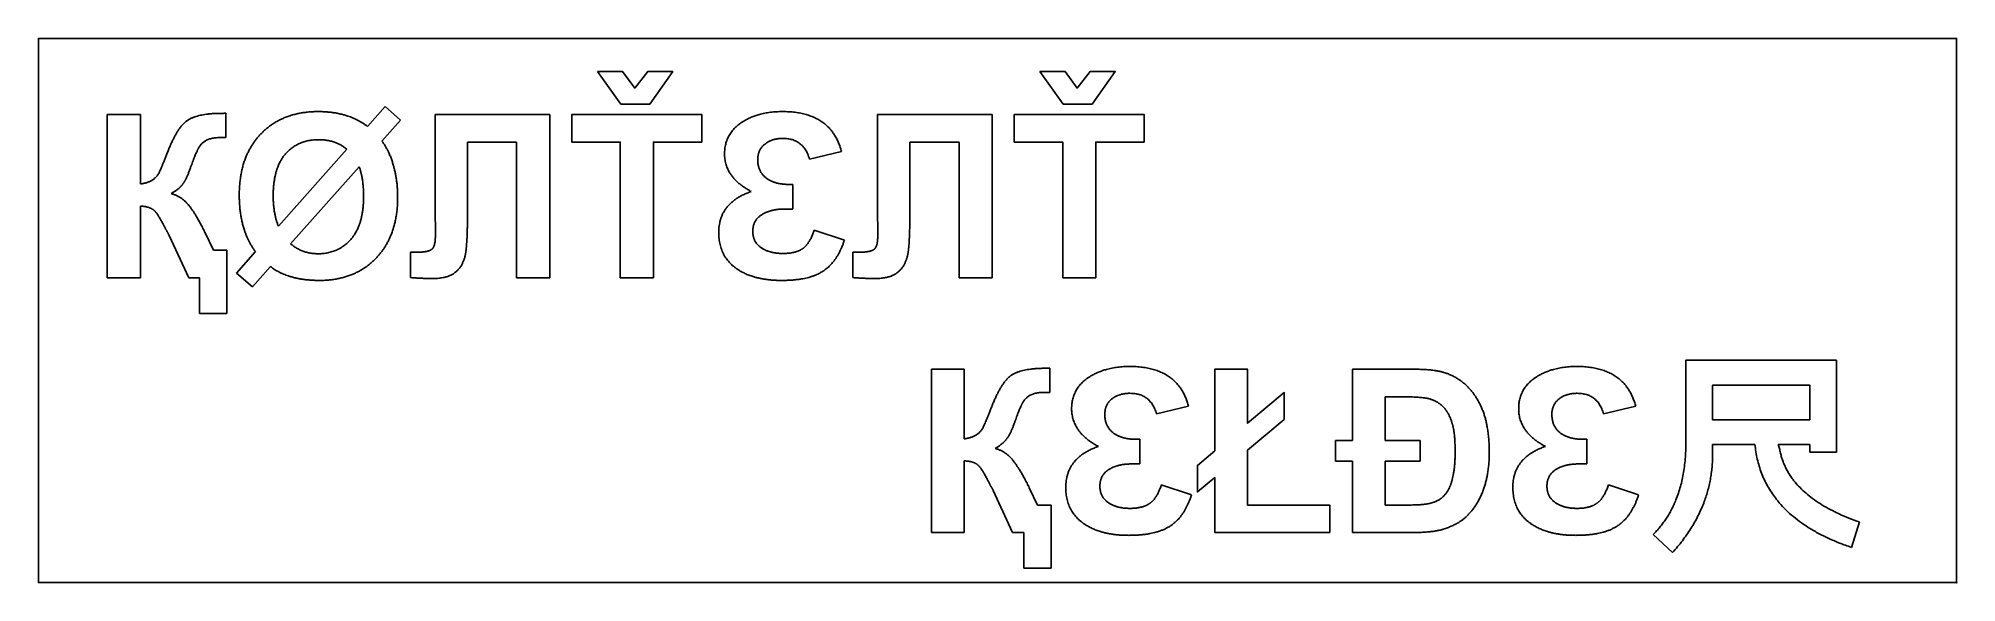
# Model space of a CAD drawing. Header units: millimetres. Extents: x -148 to 0, y 0 to 42.
import ezdxf

# ---------------------------------------------------------------- set-up
doc = ezdxf.new("R2010")
doc.units = ezdxf.units.MM
doc.layers.get('0').update_dxf_attribs({"linetype": 'CONTINUOUS'})

msp = doc.modelspace()

# ---------------------------------------------------------------- linework, layer by layer
for p, q in [((-142.68, 23.53), (-142.68, 36.13)), ((-142.68, 36.13), (-140.13, 36.13)), ((-140.13, 36.13), (-140.13, 30.77)), ((-133.54, 36.22), (-133.54, 34.34)), ((-122.61, 35.21), (-121.25, 36.73)), ((-120.05, 35.69), (-121.49, 34.07)), ((-121.25, 36.73), (-120.05, 35.69)), ((-117.38, 36.13), (-108.55, 36.13)), ((-117.38, 28.94), (-117.38, 36.13)), ((-108.55, 36.13), (-108.55, 23.53)), ((-83.25, 36.13), (-74.42, 36.13)), ((-83.25, 28.94), (-83.25, 36.13)), ((-74.42, 36.13), (-74.42, 23.53)), ((-133.54, 34.34), (-133.9, 34.34)), ((-129.48, 27.51), (-124.19, 33.44)), ((-111.1, 34), (-114.89, 34)), ((-114.89, 34), (-114.89, 28.62)), ((-111.1, 23.53), (-111.1, 34)), ((-86.04, 33.27), (-88.51, 32.69)), ((-76.97, 34), (-80.76, 34)), ((-80.76, 34), (-80.76, 28.62)), ((-76.97, 23.53), (-76.97, 34)), ((-123.25, 32.09), (-128.54, 26.15)), ((-90.09, 30.73), (-89.8, 30.73)), ((-89.8, 30.73), (-89.8, 28.83)), ((-140.13, 29.05), (-140.13, 23.53)), ((-117.37, 26.77), (-117.38, 28.94)), ((-89.8, 28.83), (-90.38, 28.83)), ((-83.24, 26.77), (-83.25, 28.94)), ((-136.4, 23.53), (-137.91, 26.79)), ((-135.13, 26.99), (-134.49, 25.65)), ((-88.14, 27.2), (-85.81, 26.44)), ((-134.49, 25.65), (-133.45, 25.65)), ((-133.45, 25.65), (-133.45, 20.78)), ((-132.72, 23.89), (-131.25, 25.54)), ((-119.29, 23.54), (-119.29, 25.51)), ((-119.29, 25.51), (-118.72, 25.5)), ((-85.16, 23.54), (-85.16, 25.51)), ((-85.16, 25.51), (-84.59, 25.5)), ((-131.49, 22.83), (-132.72, 23.89)), ((-130.1, 24.39), (-131.49, 22.83)), ((-140.13, 23.53), (-142.68, 23.53)), ((-135.56, 23.53), (-136.4, 23.53)), ((-135.56, 20.78), (-135.56, 23.53)), ((-108.55, 23.53), (-111.1, 23.53)), ((-74.42, 23.53), (-76.97, 23.53)), ((-133.45, 20.78), (-135.56, 20.78)), ((-79.1, 3.87), (-79.1, 16.47)), ((-79.1, 16.47), (-76.56, 16.47)), ((-76.56, 16.47), (-76.56, 11.1)), ((-69.96, 16.55), (-69.96, 14.67)), ((-46.62, 16.47), (-41.98, 16.47)), ((-46.62, 10.97), (-46.62, 16.47)), ((-20.89, 10.82), (-20.89, 17.16)), ((-20.89, 17.16), (-9.26, 17.16)), ((-9.26, 17.16), (-9.26, 10.07)), ((-69.96, 14.67), (-70.33, 14.68)), ((-59.26, 13.61), (-61.73, 13.03)), ((-44.09, 14.34), (-44.09, 10.97)), ((-42.93, 14.34), (-44.09, 14.34)), ((-24.76, 13.61), (-27.24, 13.03)), ((-63.31, 11.06), (-63.02, 11.06)), ((-63.02, 11.06), (-63.02, 9.16)), ((-47.93, 9.37), (-47.93, 10.97)), ((-47.93, 10.97), (-46.62, 10.97)), ((-44.09, 10.97), (-41.39, 10.97)), ((-41.39, 10.97), (-41.39, 9.37)), ((-28.82, 11.06), (-28.53, 11.06)), ((-28.53, 11.06), (-28.53, 9.16)), ((-15.57, 10.65), (-18.83, 10.65)), ((-18.83, 10.65), (-18.83, 9.87)), ((-15.53, 10.38), (-15.57, 10.65)), ((-11.32, 10.65), (-13.77, 10.65)), ((-13.77, 10.65), (-13.65, 10.27)), ((-11.32, 10.07), (-11.32, 10.65)), ((-76.56, 9.39), (-76.56, 3.87)), ((-63.02, 9.16), (-63.6, 9.16)), ((-46.62, 9.37), (-47.93, 9.37)), ((-46.62, 3.87), (-46.62, 9.37)), ((-41.39, 9.37), (-44.09, 9.37)), ((-44.09, 9.37), (-44.09, 5.99)), ((-28.53, 9.16), (-29.1, 9.16)), ((-9.26, 10.07), (-11.32, 10.07)), ((-61.36, 7.54), (-59.03, 6.77)), ((-26.87, 7.54), (-24.54, 6.77)), ((-72.83, 3.87), (-74.33, 7.12)), ((-71.55, 7.32), (-70.92, 5.98)), ((-70.92, 5.98), (-69.87, 5.98)), ((-69.87, 5.98), (-69.87, 1.12)), ((-44.09, 5.99), (-42.18, 5.99)), ((-7.5, 4.68), (-8.12, 2.72)), ((-76.56, 3.87), (-79.1, 3.87)), ((-71.98, 3.87), (-72.83, 3.87)), ((-71.98, 1.12), (-71.98, 3.87)), ((-41.84, 3.87), (-46.62, 3.87)), ((-21.92, 2.32), (-23.42, 3.71)), ((-69.87, 1.12), (-71.98, 1.12))]:
    msp.add_line(p, q)
for points in [[(0, 0), (-148, 0), (-148, 42), (0, 42)], [(-104.87, 39.44), (-102.92, 39.44), (-101.99, 38.16), (-100.99, 39.44), (-99.05, 39.44), (-100.83, 36.91), (-103.06, 36.91)], [(-70.74, 39.44), (-68.79, 39.44), (-67.86, 38.16), (-66.86, 39.44), (-64.92, 39.44), (-66.7, 36.91), (-68.93, 36.91)], [(-103.1, 23.53), (-103.1, 34), (-106.84, 34), (-106.84, 36.13), (-96.82, 36.13), (-96.82, 34), (-100.55, 34), (-100.55, 23.53)], [(-68.97, 23.53), (-68.97, 34), (-72.71, 34), (-72.71, 36.13), (-62.69, 36.13), (-62.69, 34), (-66.42, 34), (-66.42, 23.53)], [(-57.24, 10.16), (-57.24, 16.47), (-54.7, 16.47), (-54.7, 12.3), (-51.87, 14.67), (-51.87, 12.59), (-54.7, 10.23), (-54.7, 5.99), (-48.37, 5.99), (-48.37, 3.87), (-57.24, 3.87), (-57.24, 8.11), (-58.57, 7), (-58.57, 9.04)], [(-11.32, 12.57), (-11.32, 15.23), (-18.83, 15.23), (-18.83, 12.57)]]:
    msp.add_lwpolyline(points, close=True)
for points in [[(-138.05, 33.17), (-137.33, 35.03), (-136.61, 35.59)], [(-136.61, 35.59), (-135.81, 36.21), (-133.91, 36.21)], [(-133.91, 36.21), (-133.82, 36.21), (-133.54, 36.22)], [(-130.84, 34.62), (-129.18, 36.35), (-126.42, 36.35)], [(-126.42, 36.35), (-124.12, 36.35), (-122.61, 35.21)], [(-95.06, 33.08), (-95.06, 34.73), (-93.57, 35.62)], [(-93.57, 35.62), (-92.35, 36.35), (-90.58, 36.35)], [(-90.58, 36.35), (-86.84, 36.35), (-86.04, 33.27)], [(-133.9, 34.34), (-135.17, 34.38), (-135.63, 33.56)], [(-132.5, 29.91), (-132.5, 32.89), (-130.84, 34.62)], [(-126.39, 34.18), (-127.95, 34.18), (-128.92, 33.1)], [(-124.19, 33.44), (-125.06, 34.18), (-126.39, 34.18)], [(-121.49, 34.07), (-120.91, 33.3), (-120.6, 32.17)], [(-90.56, 34.28), (-91.37, 34.28), (-91.91, 33.87)], [(-88.51, 32.69), (-88.96, 34.28), (-90.56, 34.28)], [(-138.72, 31.55), (-138.61, 31.74), (-138.05, 33.17)], [(-135.63, 33.56), (-135.85, 33.17), (-136.29, 31.94)], [(-128.92, 33.1), (-129.88, 32.02), (-129.88, 29.85)], [(-93, 30.18), (-95.06, 31.28), (-95.06, 33.08)], [(-91.91, 33.87), (-92.5, 33.43), (-92.5, 32.64)], [(-92.5, 32.64), (-92.5, 31.66), (-91.76, 31.16)], [(-140.13, 30.77), (-139.18, 30.86), (-138.72, 31.55)], [(-136.29, 31.94), (-136.57, 31.16), (-136.81, 30.82)], [(-122.91, 29.8), (-122.91, 31.19), (-123.25, 32.09)], [(-120.6, 32.17), (-120.28, 31.04), (-120.28, 29.76)], [(-91.76, 31.16), (-91.12, 30.73), (-90.09, 30.73)], [(-136.81, 30.82), (-137.12, 30.37), (-137.75, 30.02)], [(-137.75, 30.02), (-136.89, 29.78), (-136.34, 29.05)], [(-131.25, 25.54), (-132.5, 27.22), (-132.5, 29.91)], [(-129.88, 29.85), (-129.88, 28.48), (-129.48, 27.51)], [(-123.89, 26.49), (-122.91, 27.6), (-122.91, 29.8)], [(-120.28, 29.76), (-120.28, 26.76), (-121.94, 25.04)], [(-95.51, 27.02), (-95.51, 29.32), (-93, 30.18)], [(-139.02, 28.68), (-139.4, 29.04), (-140.13, 29.05)], [(-138.37, 27.65), (-138.8, 28.46), (-139.02, 28.68)], [(-136.34, 29.05), (-135.72, 28.23), (-135.13, 26.99)], [(-114.89, 28.62), (-114.89, 26.31), (-115.04, 25.39)], [(-92.04, 28.48), (-92.88, 28.04), (-92.88, 27.11)], [(-90.38, 28.83), (-91.4, 28.83), (-92.04, 28.48)], [(-80.76, 28.62), (-80.76, 26.31), (-80.91, 25.39)], [(-138.05, 27.06), (-138.11, 27.16), (-138.37, 27.65)], [(-137.91, 26.79), (-137.94, 26.86), (-138.05, 27.06)], [(-117.65, 25.72), (-117.37, 25.93), (-117.37, 26.77)], [(-93.98, 24.13), (-95.51, 25.09), (-95.51, 27.02)], [(-92.88, 27.11), (-92.88, 26.23), (-92.13, 25.78)], [(-89, 25.8), (-88.46, 26.21), (-88.14, 27.2)], [(-83.52, 25.72), (-83.24, 25.93), (-83.24, 26.77)], [(-128.54, 26.15), (-127.65, 25.38), (-126.41, 25.38)], [(-126.41, 25.38), (-124.88, 25.38), (-123.89, 26.49)], [(-118.72, 25.5), (-117.92, 25.5), (-117.65, 25.72)], [(-115.04, 25.39), (-115.2, 24.48), (-115.8, 23.97)], [(-92.13, 25.78), (-91.5, 25.4), (-90.57, 25.4)], [(-90.57, 25.4), (-89.54, 25.4), (-89, 25.8)], [(-85.81, 26.44), (-86.38, 24.66), (-87.6, 23.95)], [(-84.59, 25.5), (-83.79, 25.5), (-83.52, 25.72)], [(-80.91, 25.39), (-81.07, 24.48), (-81.67, 23.97)], [(-126.32, 23.32), (-128.68, 23.32), (-130.1, 24.39)], [(-121.94, 25.04), (-123.6, 23.32), (-126.32, 23.32)], [(-115.8, 23.97), (-116.39, 23.46), (-117.67, 23.46)], [(-90.65, 23.32), (-92.71, 23.32), (-93.98, 24.13)], [(-87.6, 23.95), (-88.67, 23.32), (-90.65, 23.32)], [(-81.67, 23.97), (-82.26, 23.46), (-83.54, 23.46)], [(-117.67, 23.46), (-118.11, 23.46), (-119.29, 23.54)], [(-83.54, 23.46), (-83.98, 23.46), (-85.16, 23.54)], [(-73.03, 15.93), (-72.23, 16.54), (-70.33, 16.54)], [(-70.33, 16.54), (-70.25, 16.54), (-69.96, 16.55)], [(-66.79, 15.95), (-65.56, 16.68), (-63.8, 16.68)], [(-63.8, 16.68), (-60.05, 16.68), (-59.26, 13.61)], [(-41.98, 16.47), (-40.38, 16.47), (-39.56, 16.22)], [(-32.3, 15.95), (-31.07, 16.68), (-29.31, 16.68)], [(-29.31, 16.68), (-25.56, 16.68), (-24.76, 13.61)], [(-74.48, 13.5), (-73.75, 15.37), (-73.03, 15.93)], [(-68.28, 13.42), (-68.28, 15.07), (-66.79, 15.95)], [(-39.56, 16.22), (-38.44, 15.88), (-37.65, 15.04)], [(-37.65, 15.04), (-36.86, 14.19), (-36.46, 12.99)], [(-33.79, 13.42), (-33.79, 15.07), (-32.3, 15.95)], [(-75.15, 11.89), (-75.04, 12.08), (-74.48, 13.5)], [(-72.05, 13.9), (-72.28, 13.5), (-72.71, 12.27)], [(-70.33, 14.68), (-71.6, 14.71), (-72.05, 13.9)], [(-66.22, 10.51), (-68.28, 11.61), (-68.28, 13.42)], [(-65.13, 14.21), (-65.72, 13.77), (-65.72, 12.98)], [(-63.78, 14.61), (-64.59, 14.61), (-65.13, 14.21)], [(-61.73, 13.03), (-62.18, 14.61), (-63.78, 14.61)], [(-40.74, 14.2), (-41.29, 14.34), (-42.93, 14.34)], [(-39.59, 13.54), (-40.03, 14.01), (-40.74, 14.2)], [(-38.92, 12.29), (-39.14, 13.06), (-39.59, 13.54)], [(-31.73, 10.51), (-33.79, 11.61), (-33.79, 13.42)], [(-30.63, 14.21), (-31.23, 13.77), (-31.23, 12.98)], [(-29.28, 14.61), (-30.1, 14.61), (-30.63, 14.21)], [(-27.24, 13.03), (-27.69, 14.61), (-29.28, 14.61)], [(-76.56, 11.1), (-75.6, 11.2), (-75.15, 11.89)], [(-72.71, 12.27), (-72.99, 11.5), (-73.24, 11.16)], [(-65.72, 12.98), (-65.72, 12), (-64.98, 11.49)], [(-38.69, 10.11), (-38.69, 11.53), (-38.92, 12.29)], [(-36.46, 12.99), (-36.06, 11.78), (-36.06, 10.01)], [(-31.23, 12.98), (-31.23, 12), (-30.49, 11.49)], [(-73.24, 11.16), (-73.55, 10.71), (-74.18, 10.36)], [(-68.73, 7.36), (-68.73, 9.65), (-66.22, 10.51)], [(-64.98, 11.49), (-64.34, 11.06), (-63.31, 11.06)], [(-34.24, 7.36), (-34.24, 9.65), (-31.73, 10.51)], [(-30.49, 11.49), (-29.85, 11.06), (-28.82, 11.06)], [(-23.42, 3.71), (-20.89, 6.2), (-20.89, 10.82)], [(-8.12, 2.72), (-14.84, 5), (-15.53, 10.38)], [(-75.45, 9.02), (-75.83, 9.38), (-76.56, 9.39)], [(-74.79, 7.98), (-75.22, 8.79), (-75.45, 9.02)], [(-74.18, 10.36), (-73.32, 10.12), (-72.77, 9.39)], [(-72.77, 9.39), (-72.15, 8.57), (-71.55, 7.32)], [(-63.6, 9.16), (-64.62, 9.16), (-65.26, 8.82)], [(-39.23, 7.14), (-38.69, 8.11), (-38.69, 10.11)], [(-36.06, 10.01), (-36.06, 8.46), (-36.5, 7.21)], [(-29.1, 9.16), (-30.13, 9.16), (-30.77, 8.82)], [(-18.83, 9.87), (-18.83, 5.75), (-21.92, 2.32)], [(-13.65, 10.27), (-12.98, 6.59), (-7.5, 4.68)], [(-74.48, 7.39), (-74.54, 7.49), (-74.79, 7.98)], [(-65.26, 8.82), (-66.1, 8.37), (-66.1, 7.44)], [(-66.1, 7.44), (-66.1, 6.57), (-65.35, 6.11)], [(-62.22, 6.14), (-61.68, 6.54), (-61.36, 7.54)], [(-30.77, 8.82), (-31.61, 8.37), (-31.61, 7.44)], [(-31.61, 7.44), (-31.61, 6.57), (-30.86, 6.11)], [(-27.73, 6.14), (-27.19, 6.54), (-26.87, 7.54)], [(-74.33, 7.12), (-74.36, 7.19), (-74.48, 7.39)], [(-67.2, 4.46), (-68.73, 5.42), (-68.73, 7.36)], [(-65.35, 6.11), (-64.72, 5.73), (-63.79, 5.73)], [(-63.79, 5.73), (-62.76, 5.73), (-62.22, 6.14)], [(-59.03, 6.77), (-59.6, 4.99), (-60.82, 4.28)], [(-42.18, 5.99), (-40.91, 5.99), (-40.36, 6.2)], [(-40.36, 6.2), (-39.62, 6.45), (-39.23, 7.14)], [(-36.5, 7.21), (-36.94, 5.96), (-37.8, 5.12)], [(-32.71, 4.46), (-34.24, 5.42), (-34.24, 7.36)], [(-30.86, 6.11), (-30.23, 5.73), (-29.3, 5.73)], [(-29.3, 5.73), (-28.27, 5.73), (-27.73, 6.14)], [(-24.54, 6.77), (-25.11, 4.99), (-26.33, 4.28)], [(-63.87, 3.65), (-65.92, 3.65), (-67.2, 4.46)], [(-37.8, 5.12), (-38.46, 4.49), (-39.58, 4.13)], [(-29.38, 3.65), (-31.43, 3.65), (-32.71, 4.46)], [(-60.82, 4.28), (-61.89, 3.65), (-63.87, 3.65)], [(-39.58, 4.13), (-40.42, 3.87), (-41.84, 3.87)], [(-26.33, 4.28), (-27.39, 3.65), (-29.38, 3.65)]]:
    msp.add_open_spline(points, degree=2)
msp.add_point((0, 0))

doc.saveas('drawing.dxf')
